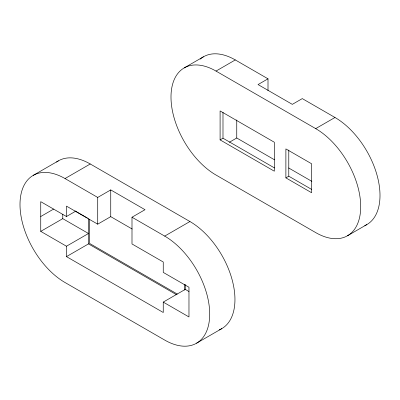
<?xml version="1.0" encoding="UTF-8"?>
<svg xmlns="http://www.w3.org/2000/svg" width="400" height="400" viewBox="0 0 400 400"><rect width="100%" height="100%" fill="white"/><g stroke="black" fill="none" stroke-linecap="round" stroke-linejoin="round"><path stroke-width="0.6" d="M184.18 67.92L203.475 56.78M33.185 175.405L58.425 160.83M216.01 71.075L315.69 128.62A63.665 36.755 60 0 1 360.705 206.59A63.665 36.755 60 0 1 315.69 232.585L216.01 175.035A63.665 36.755 60 0 1 170.995 97.065A63.665 36.755 60 0 1 216.01 71.075L235.305 59.935L268.005 78.815L268.005 90.625M75.595 211.245L66.465 216.52L40.74 201.67L40.74 231.37L66.465 246.225L66.465 256.62L163.25 312.495L163.25 302.1L188.97 316.955L188.97 287.25L163.25 272.4L163.25 262L131.995 243.96L131.995 217.225L164.695 236.105A63.665 36.755 60 0 1 209.71 314.075A63.665 36.755 60 0 1 164.695 340.065L65.015 282.515A63.665 36.755 60 0 1 20 204.545A63.665 36.755 60 0 1 65.015 178.555L90.26 163.985L189.935 221.53A63.665 36.755 60 0 1 232.17 279.905A63.665 36.755 60 0 1 219.17 329.92M268.005 78.815L258.04 84.57L292.315 104.36L302.285 98.605L334.985 117.485A63.665 36.755 60 0 1 377.095 175.4A63.665 36.755 60 0 1 364.755 225.645M40.74 216.52L53.635 209.075M65.015 178.555L97.715 197.435L110.74 189.915L145.015 209.705L131.995 217.225M40.74 231.37L62.765 218.655L88.49 233.505L66.465 246.225M220.095 139.89L274.31 171.19L274.31 142.23L220.095 110.93L220.095 139.89L222.99 138.22L274.505 167.96M229.345 142.275L236.75 138L274.6 159.85M66.465 216.52L66.465 206.125L97.715 224.17L110.74 216.65L132.19 229.035M66.465 256.62L88.49 243.905L176.625 294.785M315.69 128.62L334.985 117.485M164.695 236.105L189.935 221.53M285.885 177.875L311.605 192.725L311.605 163.765L285.885 148.915L285.885 177.875L288.78 176.205L311.575 189.365M163.25 302.1L185.275 289.385L189.025 291.55M347.52 235.735L366.815 224.595M196.525 343.22L221.77 328.645M288.66 167.965L311.91 181.39M75.09 210.92L87.415 218.035M177.305 294.065L89.455 243.345L89.455 219.21M288.78 150.02L288.78 176.205M236.75 119.92L236.75 138M222.99 112.34L222.99 138.22M185.275 284.435L185.275 289.385M184.31 284.495L184.31 290.065M110.74 189.915L110.74 216.65M97.715 197.435L97.715 224.17M88.49 218.655L88.49 243.905M62.765 214.325L62.765 218.655M200.175 59.13A63.665 36.755 60 0 1 235.305 59.935M56.49 162.095A63.665 36.755 60 0 1 90.26 163.985"/></g></svg>
